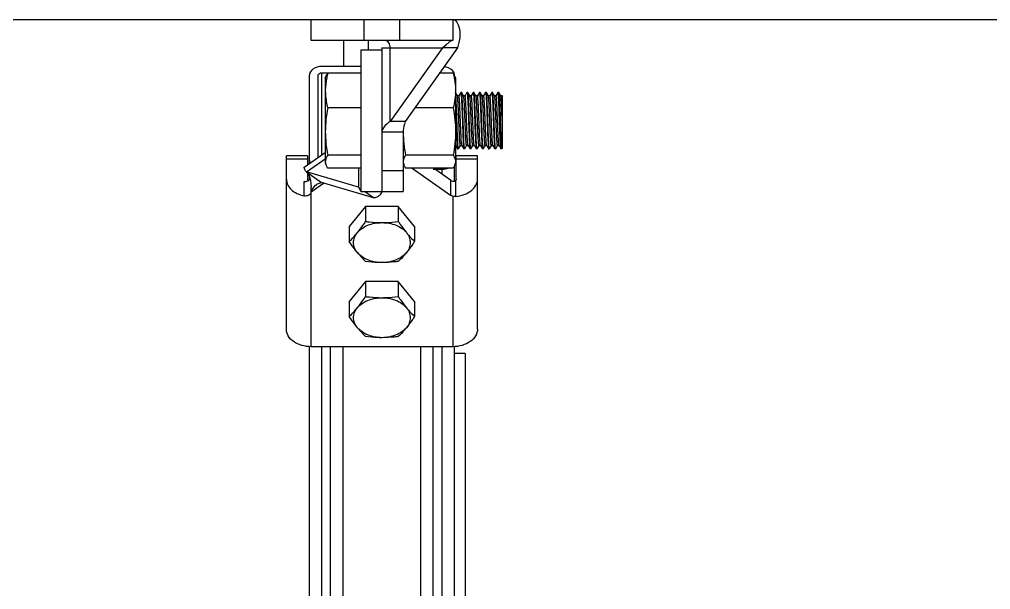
# Model space of a CAD drawing. Extents: x -191212 to 1245715665, y -234495 to 250873.
# Drawn here: x 180144 to 181072, y 131460 to 132005 of the extents above; entities that cross this region are included whole.
import ezdxf

# ---------------------------------------------------------------- set-up
doc = ezdxf.new("R2010")
doc.units = 0
doc.header["$LTSCALE"] = 500
doc.layers.get('0').update_dxf_attribs({"linetype": 'CONTINUOUS'})
doc.layers.add('BZ', color=141, linetype='CONTINUOUS')
doc.layers.add('PUB_TEXT', color=7, linetype='CONTINUOUS')

# ---------------------------------------------------------------- blocks, each defined once
blk = doc.blocks.new('deeeeee')
at = {"linetype": 'Continuous'}
for p, q in [((-471873.5, -351801), (-471873.5, -351770.5)), ((-471873.5, -351770.5), (-471670.3, -351770.5)), ((-471797.3, -351801), (-471797.3, -351770.5)), ((-471746.5, -351770.5), (-471746.5, -351801)), ((-471670.3, -351770.5), (-471670.3, -351801)), ((-471670.3, -351801), (-471873.5, -351801)), ((-471827.1, -351801), (-471827.1, -351838.2)), ((-471791.9, -351801), (-471791.9, -351814.3)), ((-471802.4, -351814.3), (-471802.4, -352017.6)), ((-471802.4, -351814.3), (-471771.9, -351814.3)), ((-471771.9, -351811.2), (-471771.9, -352017.6)), ((-471771.9, -351811.2), (-471685.1, -351811.2)), ((-471685.1, -351811.2), (-471760, -351917)), ((-471760, -351917), (-471760, -351811.2)), ((-471663.6, -351811.2), (-471738.4, -351917)), ((-471663.6, -351811.2), (-471685.1, -351811.2)), ((-471802.4, -351838.2), (-471858.3, -351838.2)), ((-471876.1, -351977.6), (-471876.1, -351850.8)), ((-471863.4, -351968.7), (-471863.4, -351850.8)), ((-471858.3, -351965.1), (-471858.3, -351847.2)), ((-471858.3, -351847.2), (-471802.4, -351847.2)), ((-471853.2, -351855), (-471852.4, -351852.7)), ((-471853.2, -351855), (-471853.2, -351976.9)), ((-471802.4, -351847.9), (-471849.8, -351847.9)), ((-471669.6, -351847.9), (-471689.6, -351847.9)), ((-471689.1, -351847.2), (-471685.5, -351847.2)), ((-471685.5, -351847.9), (-471685.5, -351847.2)), ((-471667, -351852.7), (-471666.2, -351855)), ((-471666.2, -351855), (-471666.2, -351976.9)), ((-471663.6, -351880.1), (-471666.2, -351875.6)), ((-471663.5, -351880.2), (-471663.6, -351880.1)), ((-471661.4, -351880.1), (-471663.6, -351880.1)), ((-471663.5, -351880.3), (-471663.5, -351880.2)), ((-471658.7, -351875.4), (-471661.5, -351880.1)), ((-471658.7, -351875.4), (-471658.6, -351875.3)), ((-471657.5, -351875.3), (-471658.6, -351875.3)), ((-471657.4, -351875.4), (-471657.5, -351875.3)), ((-471654.7, -351880.1), (-471657.4, -351875.4)), ((-471654.7, -351880.2), (-471654.7, -351880.1)), ((-471652.5, -351880.1), (-471654.7, -351880.1)), ((-471649.8, -351875.4), (-471652.6, -351880.1)), ((-471649.8, -351875.4), (-471649.7, -351875.3)), ((-471648.6, -351875.3), (-471649.7, -351875.3)), ((-471648.5, -351875.4), (-471648.6, -351875.3)), ((-471645.8, -351880.1), (-471648.5, -351875.4)), ((-471645.8, -351880.2), (-471645.8, -351880.1)), ((-471643.6, -351880.1), (-471645.8, -351880.1)), ((-471640.9, -351875.4), (-471643.7, -351880.1)), ((-471640.9, -351875.4), (-471640.8, -351875.3)), ((-471639.7, -351875.3), (-471640.8, -351875.3)), ((-471639.7, -351875.4), (-471639.7, -351875.3)), ((-471636.9, -351880.1), (-471639.7, -351875.4)), ((-471636.9, -351880.2), (-471636.9, -351880.1)), ((-471634.7, -351880.1), (-471636.9, -351880.1)), ((-471636.8, -351880.3), (-471636.9, -351880.2)), ((-471632, -351875.4), (-471634.8, -351880.1)), ((-471632, -351875.4), (-471632, -351875.3)), ((-471630.8, -351875.3), (-471632, -351875.3)), ((-471630.8, -351875.4), (-471630.8, -351875.3)), ((-471628, -351880.1), (-471630.8, -351875.4)), ((-471628, -351880.2), (-471628, -351880.1)), ((-471625.8, -351880.1), (-471628, -351880.1)), ((-471623.1, -351875.4), (-471625.9, -351880.1)), ((-471623.1, -351875.4), (-471623.1, -351875.3)), ((-471622, -351875.3), (-471623.1, -351875.3)), ((-471621.9, -351875.4), (-471622, -351875.3)), ((-471619.1, -351880.1), (-471621.9, -351875.4)), ((-471619.1, -351880.2), (-471619.1, -351880.1)), ((-471617, -351880.1), (-471619.1, -351880.1)), ((-471614.3, -351875.4), (-471617, -351880.1)), ((-471614.3, -351875.4), (-471614.2, -351875.3)), ((-471613.1, -351875.3), (-471614.2, -351875.3)), ((-471613, -351875.4), (-471613.1, -351875.3)), ((-471610.2, -351880.1), (-471613, -351875.4)), ((-471610.2, -351880.2), (-471610.2, -351880.1)), ((-471608.1, -351880.1), (-471610.2, -351880.1)), ((-471605.4, -351875.4), (-471608.1, -351880.1)), ((-471605.3, -351875.3), (-471605.4, -351875.4)), ((-471604.2, -351875.3), (-471605.3, -351875.3)), ((-471604.2, -351875.3), (-471604.1, -351875.4)), ((-471601.3, -351880.1), (-471604.1, -351875.4)), ((-471604.1, -351875.4), (-471604, -351875.4)), ((-471601.3, -351880.2), (-471601.3, -351880.1)), ((-471599.2, -351880.1), (-471601.3, -351880.1)), ((-471599.1, -351880), (-471599.2, -351880.1)), ((-471599.1, -351880.1), (-471599.2, -351880.1)), ((-471599.1, -351880), (-471599.1, -351955.6)), ((-471802.4, -351897.7), (-471849.8, -351897.7)), ((-471669.6, -351897.7), (-471724.8, -351897.7)), ((-471738.4, -351917), (-471760, -351917)), ((-471741.4, -351932.6), (-471771.9, -351932.6)), ((-471741.4, -351932.6), (-471741.4, -352017.6)), ((-471666.2, -351951.8), (-471665.9, -351951.8)), ((-471666, -351951.7), (-471665.9, -351951.8)), ((-471665.9, -351951.8), (-471663.2, -351956.5)), ((-471663.2, -351956.5), (-471663.1, -351956.6)), ((-471662, -351956.6), (-471663.1, -351956.6)), ((-471661.9, -351956.5), (-471662, -351956.6)), ((-471661.9, -351956.5), (-471659.2, -351951.8)), ((-471659.2, -351951.8), (-471657, -351951.8)), ((-471657.1, -351951.7), (-471657.1, -351951.6)), ((-471657.1, -351951.7), (-471657, -351951.8)), ((-471657, -351951.8), (-471654.3, -351956.5)), ((-471654.3, -351956.5), (-471654.2, -351956.6)), ((-471653.1, -351956.6), (-471654.2, -351956.6)), ((-471653, -351956.5), (-471653.1, -351956.6)), ((-471653, -351956.5), (-471650.3, -351951.8)), ((-471650.3, -351951.8), (-471648.1, -351951.8)), ((-471648.2, -351951.7), (-471648.1, -351951.8)), ((-471648.1, -351951.8), (-471645.4, -351956.5)), ((-471645.4, -351956.5), (-471645.3, -351956.6)), ((-471644.2, -351956.6), (-471645.3, -351956.6)), ((-471644.1, -351956.5), (-471644.2, -351956.6)), ((-471644.1, -351956.5), (-471641.4, -351951.8)), ((-471641.4, -351951.8), (-471639.2, -351951.8)), ((-471639.3, -351951.7), (-471639.2, -351951.8)), ((-471639.2, -351951.8), (-471636.5, -351956.5)), ((-471636.5, -351956.5), (-471636.4, -351956.6)), ((-471635.3, -351956.6), (-471636.4, -351956.6)), ((-471635.2, -351956.5), (-471635.3, -351956.6)), ((-471635.2, -351956.5), (-471632.5, -351951.8)), ((-471632.5, -351951.8), (-471630.3, -351951.8)), ((-471630.4, -351951.7), (-471630.3, -351951.8)), ((-471630.3, -351951.8), (-471627.6, -351956.5)), ((-471627.6, -351956.5), (-471627.5, -351956.6)), ((-471626.4, -351956.6), (-471627.5, -351956.6)), ((-471626.3, -351956.5), (-471626.4, -351956.6)), ((-471626.3, -351956.5), (-471623.6, -351951.8)), ((-471623.6, -351951.8), (-471621.4, -351951.8)), ((-471621.5, -351951.7), (-471621.4, -351951.8)), ((-471621.4, -351951.8), (-471618.7, -351956.5)), ((-471618.7, -351956.5), (-471618.6, -351956.6)), ((-471617.5, -351956.6), (-471618.6, -351956.6)), ((-471617.4, -351956.5), (-471617.5, -351956.6)), ((-471617.4, -351956.5), (-471614.7, -351951.8)), ((-471614.7, -351951.8), (-471612.6, -351951.8)), ((-471612.6, -351951.7), (-471612.9, -351950.6)), ((-471612.6, -351951.7), (-471612.6, -351951.8)), ((-471612.6, -351951.8), (-471609.8, -351956.5)), ((-471609.8, -351956.5), (-471609.7, -351956.6)), ((-471608.6, -351956.6), (-471609.7, -351956.6)), ((-471608.5, -351956.5), (-471608.6, -351956.6)), ((-471608.5, -351956.5), (-471605.8, -351951.8)), ((-471605.8, -351951.8), (-471603.7, -351951.8)), ((-471603.7, -351951.7), (-471603.7, -351951.8)), ((-471603.7, -351951.8), (-471600.9, -351956.5)), ((-471599.7, -351956.6), (-471600.8, -351956.6)), ((-471599.7, -351956.6), (-471599.6, -351956.5)), ((-471599.6, -351956.5), (-471599.1, -351955.6)), ((-471909.1, -352215.6), (-471909.1, -351966.7)), ((-471878.6, -351966.7), (-471909.1, -351966.7)), ((-471878.6, -351971.2), (-471909.1, -351971.2)), ((-471883.6, -351982.9), (-471853.2, -351961.5)), ((-471880.2, -351989.7), (-471853.2, -351970.6)), ((-471878.6, -351966.7), (-471878.6, -351979.4)), ((-471802.4, -351965.7), (-471849.8, -351965.7)), ((-471669.6, -351965.7), (-471738, -351965.7)), ((-471665.2, -352000), (-471665.2, -351966.7)), ((-471634.7, -351966.7), (-471665.2, -351966.7)), ((-471634.7, -351971.2), (-471665.2, -351971.2)), ((-471634.7, -352215.6), (-471634.7, -351966.7)), ((-471853.2, -351976.9), (-471852.4, -351979.2)), ((-471802.4, -351984), (-471849.8, -351984)), ((-471805.4, -351984), (-471805.4, -352011.6)), ((-471741.4, -351976.9), (-471740.6, -351979.2)), ((-471669.6, -351984), (-471738, -351984)), ((-471728.5, -351984), (-471673.3, -352023)), ((-471673.3, -352001.4), (-471698, -351984)), ((-471667.7, -352002.9), (-471667.7, -351980.8)), ((-471667, -351979.2), (-471666.2, -351976.9)), ((-471880.2, -351989.7), (-471858.7, -352004.9)), ((-471805.4, -352011.6), (-471880.2, -351989.7)), ((-471878.6, -351990.8), (-471878.6, -352000)), ((-471876.1, -352001.1), (-471876.1, -351996.6)), ((-471876.1, -351996.7), (-471874.7, -352001.7)), ((-471771.9, -351987.8), (-471741.4, -351987.8)), ((-471698.2, -351985.6), (-471685.5, -351985.6)), ((-471685.5, -351992.8), (-471685.5, -351985.6)), ((-471883.7, -352024.1), (-471883.7, -352003.5)), ((-471873.6, -352018.4), (-471855.7, -352005.8)), ((-471873.6, -352240.7), (-471873.6, -352011.6)), ((-471783.8, -352026.9), (-471858.7, -352004.9)), ((-471673.3, -352001.4), (-471673.3, -352023)), ((-471666.1, -352002), (-471666.1, -352024.9)), ((-471802.4, -352017.6), (-471741.4, -352017.6)), ((-471783.8, -352026.9), (-471797, -352017.6)), ((-471670.3, -352024.5), (-471670.3, -352240.7)), ((-471795.4, -352039.5), (-471818.9, -352068.2)), ((-471795.4, -352039.5), (-471795.4, -352060.9)), ((-471748.4, -352039.5), (-471795.4, -352039.5)), ((-471748.4, -352039.5), (-471748.4, -352060.9)), ((-471725, -352068.2), (-471748.4, -352039.5)), ((-471818.9, -352068.2), (-471818.9, -352089.6)), ((-471725, -352068.2), (-471725, -352089.6)), ((-471795.4, -352147.3), (-471818.9, -352176)), ((-471795.4, -352147.3), (-471795.4, -352168.7)), ((-471748.4, -352147.3), (-471795.4, -352147.3)), ((-471748.4, -352147.3), (-471748.4, -352168.7)), ((-471725, -352176), (-471748.4, -352147.3)), ((-471818.9, -352176), (-471818.9, -352197.4)), ((-471725, -352176), (-471725, -352197.4)), ((-471876.1, -353400.2), (-471876.1, -352240.7)), ((-471670.3, -352240.7), (-471873.6, -352240.7)), ((-471858.3, -353400.7), (-471858.3, -352240.7)), ((-471845.6, -353400.7), (-471845.6, -352240.7)), ((-471827.8, -353400.7), (-471827.8, -352240.7)), ((-471716, -353400.7), (-471716, -352240.7)), ((-471698.2, -353400.7), (-471698.2, -352240.7)), ((-471685.5, -353400.7), (-471685.5, -352240.7)), ((-471667.7, -353400.2), (-471667.7, -352240.7)), ((-471652.5, -352250.6), (-471667.7, -352250.6)), ((-471652.5, -352250.6), (-471652.5, -353363.9))]:
    blk.add_line(p, q, dxfattribs=at)
for points in [[(-471878.4, -351991), (-471877.6, -351992.6), (-471876.1, -351996.7)], [(-471874.7, -352001.7), (-471873.8, -352007.4), (-471873.6, -352011.6)]]:
    blk.add_lwpolyline(points, dxfattribs=at)
for centre, radius, start, end in [((-471677.4, -351851), 9.71, 17.8947, 22.1691), ((-471842.3, -351961.3), 47.4, 215.5714, 216.7651), ((-471882.8, -351992.2), 11.2, 292.244, 297.8329), ((-471882.5, -351992.8), 10.5, 297.8753, 299.7704), ((-471920.6, -351984.2), 146.5, 313.9914, 320.7735), ((-471693.6, -352012.9), 146.5, 219.2265, 226.0086), ((-471920.6, -352092), 146.5, 313.9914, 320.7735), ((-471693.6, -352120.8), 146.5, 219.2265, 226.0086)]:
    blk.add_arc(centre, radius, start, end, dxfattribs=at)
for points, knots in [([(-471670.3, -351770.5), (-471665.2, -351770.5), (-471661, -351779.8), (-471660, -351788.8), (-471660.1, -351798.6), (-471661.9, -351806.1), (-471663.6, -351811.2)], [0, 0, 0, 0, 0.34128, 0.481725, 0.640517, 1, 1, 1, 1]), ([(-471760, -351811.2), (-471760, -351808.7), (-471761, -351804), (-471765.2, -351801), (-471767.2, -351801)], [0, 0, 0, 0, 0.55976, 1, 1, 1, 1]), ([(-471670.3, -351801), (-471671.6, -351801), (-471674.7, -351802.5), (-471677.1, -351804.7), (-471678.6, -351806)], [0, 0, 0, 0, 0.400704, 1, 1, 1, 1]), ([(-471678.6, -351806), (-471679.1, -351806.4), (-471681.2, -351808.2), (-471683.4, -351809.9), (-471685.1, -351811.2)], [0, 0, 0, 0, 0.226541, 1, 1, 1, 1]), ([(-471858.3, -351838.2), (-471862.7, -351838.2), (-471870.8, -351839.9), (-471876.1, -351847.4), (-471876.1, -351850.8)], [0, 0, 0, 0, 0.559767, 1, 1, 1, 1]), ([(-471668.4, -351847.3), (-471668.9, -351846.2), (-471672.2, -351841.2), (-471678.4, -351838.9), (-471682.9, -351838.4)], [0, 0, 0, 0, 0.221061, 1, 1, 1, 1]), ([(-471849.8, -351847.9), (-471850.3, -351850), (-471852.2, -351858.1), (-471853.2, -351866.5), (-471853.2, -351872.8)], [0, 0, 0, 0, 0.252048, 1, 1, 1, 1]), ([(-471852.4, -351852.8), (-471852.3, -351852.4), (-471851.6, -351850.7), (-471850.6, -351849.1), (-471849.8, -351847.9)], [0, 0, 0, 0, 0.238306, 1, 1, 1, 1]), ([(-471667, -351852.8), (-471667.1, -351852.4), (-471667.9, -351850.7), (-471668.8, -351849.1), (-471669.6, -351847.9)], [0, 0, 0, 0, 0.238306, 1, 1, 1, 1]), ([(-471669.6, -351847.9), (-471668.6, -351852), (-471666.9, -351860.2), (-471666.2, -351868.6), (-471666.2, -351872.8)], [0, 0, 0, 0, 0.502209, 1, 1, 1, 1]), ([(-471667.7, -351850.8), (-471667.7, -351850.4), (-471667.8, -351849.4), (-471668, -351848.5), (-471668.2, -351848)], [0, 0, 0, 0, 0.496614, 1, 1, 1, 1]), ([(-471853.2, -351872.8), (-471853.2, -351874.9), (-471852.9, -351883.3), (-471851.4, -351891.6), (-471849.8, -351897.7)], [0, 0, 0, 0, 0.248826, 1, 1, 1, 1]), ([(-471666.2, -351872.8), (-471666.2, -351877), (-471666.9, -351885.4), (-471668.6, -351893.6), (-471669.6, -351897.7)], [0, 0, 0, 0, 0.497791, 1, 1, 1, 1]), ([(-471663.1, -351944.7), (-471663.4, -351938.2), (-471663.8, -351928.1), (-471664.3, -351914.3), (-471664.6, -351903.5), (-471665, -351893.8), (-471665.4, -351885.6), (-471665.7, -351880.2), (-471666, -351877.2), (-471666.1, -351876.1), (-471666.2, -351875.7)], [0, 0, 0, 0, 0.280313, 0.441626, 0.601058, 0.746568, 0.867171, 0.953784, 0.982215, 1, 1, 1, 1]), ([(-471659.2, -351951.8), (-471659.3, -351951.8), (-471659.4, -351951.5), (-471659.5, -351951), (-471659.6, -351950.2), (-471659.7, -351949.1), (-471659.9, -351947.7), (-471660.1, -351945.3), (-471660.3, -351941.7), (-471660.6, -351936.7), (-471660.8, -351930.9), (-471661.1, -351924.6), (-471661.3, -351918), (-471661.6, -351911.3), (-471661.9, -351904.8), (-471662.1, -351898.7), (-471662.4, -351893.2), (-471662.7, -351888.5), (-471662.9, -351884.8), (-471663.2, -351882.2), (-471663.3, -351880.8), (-471663.5, -351880.3)], [0, 0, 0, 0, 0.002911, 0.009851, 0.021077, 0.036552, 0.056152, 0.079719, 0.137881, 0.208992, 0.29053, 0.379595, 0.473019, 0.567477, 0.659607, 0.74613, 0.82397, 0.89036, 0.94295, 0.979899, 1, 1, 1, 1]), ([(-471657.1, -351951.6), (-471657.3, -351951.2), (-471657.4, -351949.8), (-471657.7, -351947.3), (-471658, -351943.7), (-471658.2, -351939), (-471658.5, -351933.5), (-471658.7, -351927.4), (-471659, -351920.9), (-471659.3, -351914.2), (-471659.5, -351907.5), (-471659.8, -351901.2), (-471660.1, -351895.4), (-471660.3, -351890.3), (-471660.5, -351886.6), (-471660.7, -351884.2), (-471660.9, -351882.8), (-471661, -351881.7), (-471661.1, -351880.8), (-471661.2, -351880.4), (-471661.4, -351880.1), (-471661.4, -351880.1)], [0, 0, 0, 0, 0.018814, 0.054691, 0.106467, 0.172314, 0.249877, 0.336373, 0.428694, 0.52352, 0.617441, 0.707082, 0.789219, 0.860904, 0.919566, 0.943342, 0.96312, 0.978736, 0.990065, 0.997067, 1, 1, 1, 1]), ([(-471658.6, -351875.3), (-471658.6, -351875.3), (-471658.5, -351875.5), (-471658.4, -351875.8), (-471658.3, -351876.3), (-471658.2, -351877.5), (-471658, -351879.4), (-471657.8, -351882.4), (-471657.6, -351886), (-471657.4, -351890.3), (-471657.2, -351895.2), (-471656.9, -351902.5), (-471656.5, -351912.1), (-471656.1, -351923.6), (-471655.7, -351934.6), (-471655.5, -351941.5), (-471655.3, -351944.7)], [0, 0, 0, 0, 0.00218, 0.007156, 0.015174, 0.026244, 0.057342, 0.099842, 0.152844, 0.215209, 0.285592, 0.362474, 0.528996, 0.700446, 0.862075, 1, 1, 1, 1]), ([(-471654.2, -351944.7), (-471654.3, -351941.6), (-471654.6, -351934.8), (-471655, -351924.2), (-471655.4, -351913), (-471655.8, -351901.9), (-471656.1, -351893.3), (-471656.4, -351887.2), (-471656.6, -351883.4), (-471656.8, -351880.3), (-471657, -351878), (-471657.2, -351876.4), (-471657.3, -351875.6), (-471657.4, -351875.4)], [0, 0, 0, 0, 0.134252, 0.291372, 0.458537, 0.622096, 0.768683, 0.831794, 0.886343, 0.931217, 0.965509, 0.98855, 1, 1, 1, 1]), ([(-471650.3, -351951.8), (-471650.4, -351951.8), (-471650.5, -351951.5), (-471650.6, -351951), (-471650.7, -351950.2), (-471650.9, -351949.1), (-471651, -351947.6), (-471651.2, -351945.1), (-471651.4, -351941.4), (-471651.7, -351936.2), (-471651.9, -351930.3), (-471652.2, -351923.9), (-471652.5, -351917.2), (-471652.7, -351910.4), (-471653, -351903.8), (-471653.3, -351897.7), (-471653.5, -351892.2), (-471653.8, -351887.6), (-471654.1, -351884.1), (-471654.3, -351881.9), (-471654.5, -351880.7), (-471654.6, -351880.3), (-471654.7, -351880.2)], [0, 0, 0, 0, 0.002979, 0.01011, 0.021658, 0.037569, 0.057721, 0.081935, 0.141647, 0.214533, 0.297928, 0.388772, 0.483731, 0.57932, 0.672029, 0.758454, 0.835426, 0.900125, 0.95019, 0.983823, 0.99411, 1, 1, 1, 1]), ([(-471648.2, -351951.7), (-471648.2, -351951.6), (-471648.3, -351951.2), (-471648.6, -351950), (-471648.8, -351947.8), (-471649, -351944.2), (-471649.3, -351939.6), (-471649.6, -351934.2), (-471649.8, -351928.1), (-471650.1, -351921.5), (-471650.4, -351914.7), (-471650.6, -351908), (-471650.9, -351901.6), (-471651.2, -351895.7), (-471651.4, -351890.5), (-471651.6, -351886.7), (-471651.8, -351884.3), (-471652, -351882.8), (-471652.1, -351881.7), (-471652.2, -351880.8), (-471652.3, -351880.4), (-471652.5, -351880.1), (-471652.5, -351880.1)], [0, 0, 0, 0, 0.005873, 0.016149, 0.049758, 0.099805, 0.164491, 0.241456, 0.327881, 0.420594, 0.516191, 0.611162, 0.702019, 0.785427, 0.858327, 0.918049, 0.942268, 0.962424, 0.978339, 0.989888, 0.997021, 1, 1, 1, 1]), ([(-471649.7, -351875.3), (-471649.7, -351875.3), (-471649.6, -351875.5), (-471649.5, -351875.8), (-471649.4, -351876.3), (-471649.3, -351877.5), (-471649.1, -351879.4), (-471648.9, -351882.4), (-471648.7, -351886), (-471648.5, -351890.3), (-471648.3, -351895.2), (-471648, -351902.5), (-471647.7, -351912.1), (-471647.3, -351923.6), (-471646.9, -351934.6), (-471646.6, -351941.5), (-471646.4, -351944.7)], [0, 0, 0, 0, 0.002174, 0.007143, 0.015154, 0.026218, 0.057307, 0.099799, 0.152794, 0.215155, 0.285537, 0.362422, 0.52895, 0.70041, 0.86206, 1, 1, 1, 1]), ([(-471645.3, -351944.7), (-471645.4, -351941.6), (-471645.7, -351934.8), (-471646.1, -351924.2), (-471646.5, -351913), (-471646.9, -351901.9), (-471647.2, -351893.3), (-471647.5, -351887.2), (-471647.7, -351883.4), (-471647.9, -351880.3), (-471648.1, -351878), (-471648.3, -351876.4), (-471648.4, -351875.6), (-471648.5, -351875.4)], [0, 0, 0, 0, 0.134248, 0.291362, 0.458527, 0.622086, 0.768676, 0.831791, 0.886342, 0.931217, 0.965509, 0.988549, 1, 1, 1, 1]), ([(-471641.4, -351951.8), (-471641.5, -351951.8), (-471641.6, -351951.5), (-471641.7, -351951), (-471641.8, -351950.2), (-471642, -351949.1), (-471642.1, -351947.6), (-471642.3, -351945.1), (-471642.5, -351941.4), (-471642.8, -351936.2), (-471643.1, -351930.3), (-471643.3, -351923.9), (-471643.6, -351917.2), (-471643.9, -351910.4), (-471644.1, -351903.8), (-471644.4, -351897.7), (-471644.7, -351892.2), (-471644.9, -351887.6), (-471645.2, -351884.1), (-471645.4, -351881.9), (-471645.6, -351880.7), (-471645.7, -351880.3), (-471645.8, -351880.2)], [0, 0, 0, 0, 0.002978, 0.01011, 0.021657, 0.037569, 0.057721, 0.081935, 0.141646, 0.214533, 0.297927, 0.388772, 0.483732, 0.579321, 0.67203, 0.758455, 0.835427, 0.900125, 0.95019, 0.983823, 0.994113, 1, 1, 1, 1]), ([(-471639.3, -351951.7), (-471639.4, -351951.6), (-471639.4, -351951.2), (-471639.7, -351950), (-471639.9, -351947.8), (-471640.1, -351944.2), (-471640.4, -351939.6), (-471640.7, -351934.2), (-471640.9, -351928.1), (-471641.2, -351921.5), (-471641.5, -351914.7), (-471641.7, -351908), (-471642, -351901.6), (-471642.3, -351895.7), (-471642.5, -351890.5), (-471642.8, -351886.7), (-471642.9, -351884.3), (-471643.1, -351882.8), (-471643.2, -351881.7), (-471643.3, -351880.8), (-471643.4, -351880.4), (-471643.6, -351880.1), (-471643.6, -351880.1)], [0, 0, 0, 0, 0.005876, 0.016149, 0.049759, 0.099805, 0.164492, 0.241457, 0.327882, 0.420595, 0.516191, 0.611162, 0.702019, 0.785427, 0.858326, 0.918049, 0.942268, 0.962424, 0.978338, 0.989888, 0.99702, 1, 1, 1, 1]), ([(-471640.8, -351875.3), (-471640.8, -351875.3), (-471640.7, -351875.5), (-471640.6, -351875.8), (-471640.5, -351876.3), (-471640.4, -351877.5), (-471640.2, -351879.4), (-471640, -351882.4), (-471639.8, -351886), (-471639.6, -351890.3), (-471639.4, -351895.2), (-471639.1, -351902.5), (-471638.8, -351912.1), (-471638.4, -351923.6), (-471638, -351934.6), (-471637.7, -351941.5), (-471637.5, -351944.7)], [0, 0, 0, 0, 0.002175, 0.007145, 0.015158, 0.026223, 0.057313, 0.099807, 0.152805, 0.215171, 0.285555, 0.36244, 0.528965, 0.700426, 0.862068, 1, 1, 1, 1]), ([(-471636.4, -351944.7), (-471636.6, -351941.6), (-471636.8, -351934.8), (-471637.2, -351924.2), (-471637.6, -351913), (-471638, -351901.9), (-471638.3, -351893.3), (-471638.6, -351887.2), (-471638.8, -351883.4), (-471639, -351880.3), (-471639.2, -351878), (-471639.4, -351876.4), (-471639.5, -351875.6), (-471639.7, -351875.4)], [0, 0, 0, 0, 0.134249, 0.291369, 0.458531, 0.622086, 0.768675, 0.831789, 0.886339, 0.931214, 0.965507, 0.988549, 1, 1, 1, 1]), ([(-471632.5, -351951.8), (-471632.6, -351951.8), (-471632.7, -351951.5), (-471632.8, -351951), (-471632.9, -351950.2), (-471633.1, -351949.1), (-471633.2, -351947.7), (-471633.4, -351945.2), (-471633.6, -351941.6), (-471633.9, -351936.5), (-471634.1, -351930.6), (-471634.4, -351924.3), (-471634.7, -351917.6), (-471634.9, -351910.9), (-471635.2, -351904.4), (-471635.5, -351898.2), (-471635.7, -351892.8), (-471636, -351888.1), (-471636.2, -351884.5), (-471636.5, -351882), (-471636.7, -351880.7), (-471636.8, -351880.3)], [0, 0, 0, 0, 0.00294, 0.009963, 0.021326, 0.036989, 0.056826, 0.080671, 0.139499, 0.211374, 0.29371, 0.383542, 0.477628, 0.572576, 0.664959, 0.751445, 0.828916, 0.894583, 0.946089, 0.981611, 1, 1, 1, 1]), ([(-471630.5, -351951.5), (-471630.6, -351951), (-471630.8, -351949.7), (-471631.1, -351947), (-471631.3, -351943.3), (-471631.6, -351938.6), (-471631.8, -351933.1), (-471632.1, -351927), (-471632.3, -351920.5), (-471632.6, -351913.8), (-471632.9, -351907.2), (-471633.1, -351900.9), (-471633.4, -351895.2), (-471633.6, -351890.2), (-471633.9, -351886.5), (-471634.1, -351884.1), (-471634.2, -351882.7), (-471634.3, -351881.6), (-471634.5, -351880.8), (-471634.6, -351880.4), (-471634.7, -351880.1), (-471634.7, -351880.1)], [0, 0, 0, 0, 0.020522, 0.05782, 0.110674, 0.177241, 0.25517, 0.341702, 0.433769, 0.528107, 0.621369, 0.710247, 0.791589, 0.862513, 0.920514, 0.944012, 0.963555, 0.978984, 0.990176, 0.997096, 1, 1, 1, 1]), ([(-471632, -351875.3), (-471631.9, -351875.3), (-471631.8, -351875.5), (-471631.7, -351875.8), (-471631.6, -351876.3), (-471631.5, -351877.5), (-471631.3, -351879.4), (-471631.1, -351882.4), (-471630.9, -351886), (-471630.7, -351890.3), (-471630.5, -351895.2), (-471630.2, -351902.5), (-471629.9, -351912.1), (-471629.5, -351923.6), (-471629.1, -351934.6), (-471628.8, -351941.5), (-471628.6, -351944.7)], [0, 0, 0, 0, 0.002179, 0.007154, 0.015171, 0.02624, 0.057337, 0.099835, 0.152836, 0.215199, 0.285581, 0.362463, 0.528986, 0.700438, 0.862072, 1, 1, 1, 1]), ([(-471627.5, -351944.7), (-471627.7, -351941.6), (-471627.9, -351934.8), (-471628.3, -351924.2), (-471628.7, -351913), (-471629.1, -351901.9), (-471629.4, -351893.3), (-471629.7, -351887.2), (-471629.9, -351883.4), (-471630.1, -351880.3), (-471630.3, -351878), (-471630.5, -351876.4), (-471630.6, -351875.6), (-471630.8, -351875.4)], [0, 0, 0, 0, 0.134251, 0.29137, 0.458536, 0.622096, 0.768683, 0.831794, 0.886344, 0.931218, 0.96551, 0.98855, 1, 1, 1, 1]), ([(-471623.6, -351951.8), (-471623.7, -351951.8), (-471623.8, -351951.5), (-471623.9, -351951), (-471624.1, -351950.2), (-471624.2, -351949.1), (-471624.3, -351947.6), (-471624.5, -351945.1), (-471624.7, -351941.4), (-471625, -351936.2), (-471625.3, -351930.3), (-471625.5, -351923.9), (-471625.8, -351917.2), (-471626.1, -351910.4), (-471626.3, -351903.8), (-471626.6, -351897.7), (-471626.9, -351892.2), (-471627.1, -351887.6), (-471627.4, -351884.1), (-471627.6, -351881.9), (-471627.8, -351880.7), (-471627.9, -351880.3), (-471628, -351880.2)], [0, 0, 0, 0, 0.002979, 0.01011, 0.021658, 0.037569, 0.057721, 0.081935, 0.141647, 0.214533, 0.297928, 0.388772, 0.483732, 0.57932, 0.672029, 0.758455, 0.835426, 0.900125, 0.95019, 0.983823, 0.994111, 1, 1, 1, 1]), ([(-471621.5, -351951.7), (-471621.6, -351951.6), (-471621.7, -351951.2), (-471621.9, -351950), (-471622.1, -351947.8), (-471622.3, -351944.2), (-471622.6, -351939.6), (-471622.9, -351934.2), (-471623.1, -351928.1), (-471623.4, -351921.5), (-471623.7, -351914.7), (-471623.9, -351908), (-471624.2, -351901.6), (-471624.5, -351895.7), (-471624.7, -351890.5), (-471625, -351886.7), (-471625.2, -351884.3), (-471625.3, -351882.8), (-471625.4, -351881.7), (-471625.6, -351880.8), (-471625.7, -351880.4), (-471625.8, -351880.1), (-471625.8, -351880.1)], [0, 0, 0, 0, 0.005874, 0.016149, 0.049759, 0.099805, 0.164491, 0.241457, 0.327881, 0.420594, 0.516191, 0.611162, 0.702019, 0.785427, 0.858327, 0.918049, 0.942268, 0.962424, 0.978338, 0.989888, 0.997021, 1, 1, 1, 1]), ([(-471623.1, -351875.3), (-471623, -351875.3), (-471622.9, -351875.5), (-471622.8, -351875.8), (-471622.7, -351876.3), (-471622.6, -351877.5), (-471622.4, -351879.4), (-471622.2, -351882.4), (-471622, -351886), (-471621.8, -351890.3), (-471621.6, -351895.2), (-471621.3, -351902.5), (-471621, -351912.1), (-471620.6, -351923.6), (-471620.2, -351934.6), (-471619.9, -351941.5), (-471619.7, -351944.7)], [0, 0, 0, 0, 0.002173, 0.00714, 0.01515, 0.026213, 0.0573, 0.09979, 0.152784, 0.215145, 0.285528, 0.362414, 0.528942, 0.700406, 0.862059, 1, 1, 1, 1]), ([(-471618.6, -351944.7), (-471618.8, -351941.6), (-471619.1, -351934.8), (-471619.4, -351924.2), (-471619.8, -351913), (-471620.2, -351901.9), (-471620.6, -351893.3), (-471620.8, -351887.2), (-471621, -351883.4), (-471621.2, -351880.3), (-471621.4, -351878), (-471621.6, -351876.4), (-471621.7, -351875.6), (-471621.9, -351875.4)], [0, 0, 0, 0, 0.134247, 0.291362, 0.458526, 0.622082, 0.768672, 0.831787, 0.88634, 0.931215, 0.965508, 0.988549, 1, 1, 1, 1]), ([(-471615.1, -351950.6), (-471615.4, -351948.8), (-471615.7, -351944.1), (-471616.2, -351935.6), (-471616.6, -351924.7), (-471617.1, -351912.7), (-471617.5, -351902.7), (-471617.8, -351895.3), (-471618.1, -351890.5), (-471618.3, -351886.6), (-471618.5, -351883.6), (-471618.7, -351881.6), (-471618.9, -351880.6), (-471619, -351880.3), (-471619.1, -351880.2)], [0, 0, 0, 0, 0.074943, 0.200842, 0.362373, 0.539776, 0.711331, 0.788253, 0.85604, 0.912609, 0.95623, 0.985597, 0.994677, 1, 1, 1, 1]), ([(-471612.9, -351950.6), (-471613.2, -351948.8), (-471613.5, -351943.9), (-471614, -351935.1), (-471614.4, -351923.8), (-471614.8, -351913.5), (-471615.2, -351905.2), (-471615.4, -351899.3), (-471615.7, -351893.9), (-471615.9, -351889.3), (-471616.2, -351885.6), (-471616.4, -351883), (-471616.5, -351881.5), (-471616.7, -351880.8), (-471616.8, -351880.4), (-471616.9, -351880.1), (-471617, -351880.1)], [0, 0, 0, 0, 0.077318, 0.207666, 0.3744, 0.556123, 0.645307, 0.729501, 0.805982, 0.872279, 0.926255, 0.966184, 0.980475, 0.990844, 0.997262, 1, 1, 1, 1]), ([(-471614.2, -351875.3), (-471614.1, -351875.3), (-471614, -351875.5), (-471613.9, -351875.8), (-471613.8, -351876.3), (-471613.7, -351877.5), (-471613.5, -351879.4), (-471613.3, -351882.4), (-471613.1, -351886), (-471612.9, -351890.3), (-471612.7, -351895.2), (-471612.4, -351902.5), (-471612.1, -351912.1), (-471611.7, -351923.6), (-471611.3, -351934.6), (-471611, -351941.5), (-471610.8, -351944.7)], [0, 0, 0, 0, 0.002177, 0.007149, 0.015163, 0.02623, 0.057323, 0.099818, 0.152818, 0.215183, 0.285568, 0.362452, 0.528976, 0.700434, 0.862071, 1, 1, 1, 1]), ([(-471609.7, -351944.7), (-471609.9, -351941.6), (-471610.2, -351934.8), (-471610.5, -351924.2), (-471610.9, -351913), (-471611.3, -351901.9), (-471611.7, -351893.3), (-471611.9, -351887.2), (-471612.1, -351883.4), (-471612.3, -351880.3), (-471612.5, -351878), (-471612.7, -351876.4), (-471612.8, -351875.6), (-471613, -351875.4)], [0, 0, 0, 0, 0.134252, 0.291372, 0.458534, 0.62209, 0.768678, 0.831791, 0.88634, 0.931215, 0.965508, 0.988549, 1, 1, 1, 1]), ([(-471605.8, -351951.8), (-471605.9, -351951.8), (-471606, -351951.5), (-471606.1, -351951), (-471606.3, -351950.2), (-471606.4, -351949.1), (-471606.5, -351947.6), (-471606.7, -351945.1), (-471606.9, -351941.4), (-471607.2, -351936.2), (-471607.5, -351930.3), (-471607.7, -351923.9), (-471608, -351917.2), (-471608.3, -351910.4), (-471608.5, -351903.8), (-471608.8, -351897.7), (-471609.1, -351892.2), (-471609.3, -351887.6), (-471609.6, -351884.1), (-471609.8, -351881.9), (-471610, -351880.7), (-471610.1, -351880.3), (-471610.2, -351880.2)], [0, 0, 0, 0, 0.002979, 0.01011, 0.021658, 0.037569, 0.057721, 0.081935, 0.141647, 0.214533, 0.297928, 0.388772, 0.483731, 0.57932, 0.672029, 0.758454, 0.835426, 0.900125, 0.95019, 0.983823, 0.99411, 1, 1, 1, 1]), ([(-471603.7, -351951.7), (-471603.8, -351951.6), (-471603.9, -351951.2), (-471604.1, -351950), (-471604.3, -351947.8), (-471604.6, -351944.2), (-471604.8, -351939.6), (-471605.1, -351934.2), (-471605.4, -351928.1), (-471605.6, -351921.5), (-471605.9, -351914.7), (-471606.2, -351908), (-471606.4, -351901.6), (-471606.7, -351895.7), (-471606.9, -351890.5), (-471607.2, -351886.7), (-471607.4, -351884.3), (-471607.5, -351882.8), (-471607.6, -351881.7), (-471607.8, -351880.8), (-471607.9, -351880.4), (-471608, -351880.1), (-471608.1, -351880.1)], [0, 0, 0, 0, 0.005876, 0.016149, 0.049759, 0.099805, 0.164492, 0.241457, 0.327882, 0.420595, 0.516192, 0.611162, 0.702019, 0.785427, 0.858326, 0.918049, 0.942268, 0.962424, 0.978338, 0.989888, 0.99702, 1, 1, 1, 1]), ([(-471600.9, -351956.5), (-471601, -351956.4), (-471601.1, -351956), (-471601.2, -351955.2), (-471601.3, -351954), (-471601.5, -351951.8), (-471601.8, -351948.2), (-471602, -351943), (-471602.3, -351936.8), (-471602.6, -351929.9), (-471602.8, -351922.4), (-471603.1, -351914.7), (-471603.4, -351907.1), (-471603.6, -351899.7), (-471603.9, -351893), (-471604.2, -351887.1), (-471604.4, -351882.8), (-471604.6, -351880), (-471604.7, -351878.4), (-471604.8, -351877.1), (-471605, -351876.1), (-471605.1, -351875.6), (-471605.2, -351875.3), (-471605.3, -351875.3)], [0, 0, 0, 0, 0.005461, 0.015369, 0.029712, 0.048378, 0.097984, 0.162392, 0.239234, 0.32568, 0.418537, 0.514379, 0.609666, 0.700878, 0.784648, 0.857887, 0.917894, 0.942228, 0.962473, 0.978452, 0.990029, 0.997146, 1, 1, 1, 1]), ([(-471604, -351875.4), (-471604, -351875.6), (-471603.9, -351876), (-471603.7, -351877.4), (-471603.5, -351880.1), (-471603.2, -351884.1), (-471602.9, -351889.4), (-471602.7, -351895.6), (-471602.4, -351902.5), (-471602.1, -351910), (-471601.9, -351917.6), (-471601.6, -351925.2), (-471601.4, -351932.5), (-471601.1, -351939.1), (-471600.8, -351944.9), (-471600.6, -351949.1), (-471600.4, -351951.9), (-471600.3, -351953.5), (-471600.1, -351954.8), (-471600, -351955.8), (-471599.9, -351956.3), (-471599.8, -351956.6), (-471599.7, -351956.6)], [0, 0, 0, 0, 0.006475, 0.017345, 0.052019, 0.102898, 0.168161, 0.245445, 0.331943, 0.424513, 0.519786, 0.6143, 0.704615, 0.787448, 0.85979, 0.919015, 0.943021, 0.962988, 0.978745, 0.990161, 0.99718, 1, 1, 1, 1]), ([(-471599.1, -351917), (-471599.3, -351912.5), (-471599.6, -351906), (-471599.9, -351897.6), (-471600.2, -351892.2), (-471600.4, -351887.6), (-471600.7, -351884.1), (-471600.9, -351881.9), (-471601.1, -351880.7), (-471601.2, -351880.3), (-471601.3, -351880.2)], [0, 0, 0, 0, 0.365048, 0.532447, 0.681469, 0.806694, 0.90358, 0.968671, 0.988591, 1, 1, 1, 1]), ([(-471666.2, -351891.7), (-471666, -351896), (-471665.3, -351913.7), (-471664.8, -351931.3), (-471664.2, -351944.7)], [0, 0, 0, 0, 0.243471, 1, 1, 1, 1]), ([(-471760, -351917), (-471761.8, -351918.2), (-471767, -351922.1), (-471771.9, -351928.1), (-471771.9, -351932.6)], [0, 0, 0, 0, 0.32007, 1, 1, 1, 1]), ([(-471738.4, -351917), (-471738.9, -351918.3), (-471740.6, -351923.3), (-471741.4, -351928.7), (-471741.4, -351932.6)], [0, 0, 0, 0, 0.257441, 1, 1, 1, 1]), ([(-471666, -351951.7), (-471666, -351951.6), (-471666.1, -351951.3), (-471666.2, -351951), (-471666.2, -351950.7)], [0, 0, 0, 0, 0.15445, 1, 1, 1, 1]), ([(-471664.2, -351944.7), (-471664.1, -351946.3), (-471664, -351949), (-471663.8, -351952.3), (-471663.6, -351954.3), (-471663.4, -351955.3), (-471663.3, -351956), (-471663.2, -351956.4), (-471663.2, -351956.5)], [0, 0, 0, 0, 0.396699, 0.701381, 0.816026, 0.904317, 0.965635, 1, 1, 1, 1]), ([(-471662, -351956.6), (-471662.1, -351956.6), (-471662.2, -351956.2), (-471662.3, -351955.7), (-471662.4, -351954.7), (-471662.5, -351953.4), (-471662.7, -351951.7), (-471662.9, -351948.7), (-471663, -351946.4), (-471663.1, -351944.7)], [0, 0, 0, 0, 0.020032, 0.070193, 0.151802, 0.264388, 0.406949, 0.578205, 1, 1, 1, 1]), ([(-471655.3, -351944.7), (-471655.2, -351946.3), (-471655.1, -351949), (-471654.9, -351952.3), (-471654.7, -351954.3), (-471654.6, -351955.3), (-471654.4, -351956), (-471654.3, -351956.4), (-471654.3, -351956.5)], [0, 0, 0, 0, 0.396703, 0.701378, 0.816024, 0.904313, 0.965634, 1, 1, 1, 1]), ([(-471653.1, -351956.6), (-471653.2, -351956.6), (-471653.3, -351956.2), (-471653.4, -351955.7), (-471653.5, -351954.7), (-471653.6, -351953.4), (-471653.8, -351951.7), (-471654, -351948.7), (-471654.1, -351946.4), (-471654.2, -351944.7)], [0, 0, 0, 0, 0.019992, 0.070121, 0.15171, 0.264292, 0.406859, 0.578131, 1, 1, 1, 1]), ([(-471646.4, -351944.7), (-471646.3, -351946.3), (-471646.2, -351949), (-471646, -351952.3), (-471645.8, -351954.3), (-471645.7, -351955.3), (-471645.5, -351956), (-471645.4, -351956.4), (-471645.4, -351956.5)], [0, 0, 0, 0, 0.396697, 0.701376, 0.816023, 0.904315, 0.965634, 1, 1, 1, 1]), ([(-471644.2, -351956.6), (-471644.3, -351956.6), (-471644.4, -351956.2), (-471644.5, -351955.7), (-471644.6, -351954.7), (-471644.8, -351953.4), (-471644.9, -351951.7), (-471645.1, -351948.7), (-471645.2, -351946.4), (-471645.3, -351944.7)], [0, 0, 0, 0, 0.020046, 0.070224, 0.151839, 0.264427, 0.406984, 0.57823, 1, 1, 1, 1]), ([(-471637.5, -351944.7), (-471637.4, -351946.3), (-471637.3, -351949), (-471637.1, -351952.3), (-471636.9, -351954.3), (-471636.8, -351955.3), (-471636.6, -351956), (-471636.6, -351956.4), (-471636.5, -351956.5)], [0, 0, 0, 0, 0.3967, 0.70138, 0.816026, 0.904316, 0.965635, 1, 1, 1, 1]), ([(-471635.3, -351956.6), (-471635.4, -351956.6), (-471635.5, -351956.2), (-471635.6, -351955.7), (-471635.7, -351954.7), (-471635.9, -351953.4), (-471636, -351951.7), (-471636.2, -351948.7), (-471636.3, -351946.4), (-471636.4, -351944.7)], [0, 0, 0, 0, 0.020019, 0.070169, 0.151771, 0.264355, 0.406918, 0.57818, 1, 1, 1, 1]), ([(-471628.6, -351944.7), (-471628.5, -351946.3), (-471628.4, -351949), (-471628.2, -351952.3), (-471628, -351954.3), (-471627.9, -351955.3), (-471627.7, -351956), (-471627.7, -351956.4), (-471627.6, -351956.5)], [0, 0, 0, 0, 0.396702, 0.701375, 0.816022, 0.904313, 0.965635, 1, 1, 1, 1]), ([(-471626.4, -351956.6), (-471626.5, -351956.6), (-471626.6, -351956.2), (-471626.7, -351955.7), (-471626.8, -351954.7), (-471627, -351953.4), (-471627.1, -351951.7), (-471627.3, -351948.7), (-471627.4, -351946.4), (-471627.5, -351944.7)], [0, 0, 0, 0, 0.020003, 0.070142, 0.151736, 0.26432, 0.406884, 0.578149, 1, 1, 1, 1]), ([(-471619.7, -351944.7), (-471619.6, -351946.3), (-471619.5, -351949), (-471619.3, -351952.3), (-471619.1, -351954.3), (-471619, -351955.3), (-471618.9, -351956), (-471618.8, -351956.4), (-471618.7, -351956.5)], [0, 0, 0, 0, 0.396699, 0.701381, 0.816026, 0.904317, 0.965635, 1, 1, 1, 1]), ([(-471617.9, -351955.3), (-471618.1, -351953.9), (-471618.3, -351950.4), (-471618.5, -351946.9), (-471618.6, -351944.7)], [0, 0, 0, 0, 0.384851, 1, 1, 1, 1]), ([(-471617.5, -351956.6), (-471617.5, -351956.6), (-471617.6, -351956.5), (-471617.7, -351956), (-471617.8, -351955.6), (-471617.9, -351955.3)], [0, 0, 0, 0, 0.088107, 0.278317, 1, 1, 1, 1]), ([(-471614.7, -351951.8), (-471614.8, -351951.8), (-471615, -351951.2), (-471615, -351950.9), (-471615.1, -351950.6)], [0, 0, 0, 0, 0.278506, 1, 1, 1, 1]), ([(-471610.8, -351944.7), (-471610.7, -351946.9), (-471610.5, -351950.4), (-471610.3, -351953.9), (-471610.1, -351955.3)], [0, 0, 0, 0, 0.615149, 1, 1, 1, 1]), ([(-471610.1, -351955.3), (-471610, -351955.5), (-471610, -351956), (-471609.9, -351956.4), (-471609.8, -351956.5)], [0, 0, 0, 0, 0.645687, 1, 1, 1, 1]), ([(-471608.6, -351956.6), (-471608.7, -351956.6), (-471608.8, -351956.2), (-471608.9, -351955.7), (-471609, -351954.7), (-471609.2, -351953.4), (-471609.3, -351951.7), (-471609.5, -351948.7), (-471609.6, -351946.4), (-471609.7, -351944.7)], [0, 0, 0, 0, 0.020006, 0.070146, 0.151741, 0.264322, 0.406888, 0.578156, 1, 1, 1, 1]), ([(-471600.8, -351956.6), (-471600.8, -351956.6), (-471600.9, -351956.6), (-471600.9, -351956.5), (-471600.9, -351956.5)], [0, 0, 0, 0, 0.399347, 1, 1, 1, 1]), ([(-471849.8, -351965.7), (-471850.8, -351967.1), (-471852.5, -351970), (-471853.2, -351973.3), (-471853.2, -351974.8)], [0, 0, 0, 0, 0.526507, 1, 1, 1, 1]), ([(-471738, -351965.7), (-471739, -351967.1), (-471740.7, -351970), (-471741.4, -351973.3), (-471741.4, -351974.8)], [0, 0, 0, 0, 0.526507, 1, 1, 1, 1]), ([(-471669.6, -351965.7), (-471668.6, -351967.1), (-471666.9, -351970), (-471666.2, -351973.3), (-471666.2, -351974.8)], [0, 0, 0, 0, 0.526507, 1, 1, 1, 1]), ([(-471880.8, -351988.9), (-471881.8, -351987.6), (-471882.9, -351985.8), (-471883.7, -351983.8), (-471883.8, -351983.1), (-471883.6, -351982.9)], [0, 0, 0, 0, 0.718432, 0.910505, 1, 1, 1, 1]), ([(-471853.2, -351974.8), (-471853.2, -351975.9), (-471853, -351977.4), (-471852.6, -351978.7), (-471852.4, -351979.1)], [0, 0, 0, 0, 0.743021, 1, 1, 1, 1]), ([(-471852.4, -351979.1), (-471852.3, -351979.5), (-471851.6, -351981.2), (-471850.6, -351982.8), (-471849.8, -351984)], [0, 0, 0, 0, 0.238306, 1, 1, 1, 1]), ([(-471741.4, -351974.8), (-471741.4, -351975.2), (-471741.4, -351976.6), (-471741, -351978.1), (-471740.6, -351979.1)], [0, 0, 0, 0, 0.24568, 1, 1, 1, 1]), ([(-471740.6, -351979.1), (-471740.5, -351979.5), (-471739.8, -351981.2), (-471738.8, -351982.8), (-471738, -351984)], [0, 0, 0, 0, 0.238306, 1, 1, 1, 1]), ([(-471667, -351979.1), (-471667.1, -351979.5), (-471667.9, -351981.2), (-471668.8, -351982.8), (-471669.6, -351984)], [0, 0, 0, 0, 0.238306, 1, 1, 1, 1]), ([(-471666.2, -351974.8), (-471666.2, -351975.2), (-471666.3, -351976.6), (-471666.6, -351978.1), (-471667, -351979.1)], [0, 0, 0, 0, 0.24568, 1, 1, 1, 1]), ([(-471909.1, -352000), (-471909.1, -352002.7), (-471907.8, -352008.4), (-471902.2, -352015.6), (-471893.8, -352021.1), (-471887.2, -352023.3), (-471883.7, -352024.1)], [0, 0, 0, 0, 0.215862, 0.450689, 0.713102, 1, 1, 1, 1]), ([(-471873.6, -352018.4), (-471873, -352017.3), (-471871.2, -352013.4), (-471868.5, -352009.6), (-471866, -352007.8)], [0, 0, 0, 0, 0.286839, 1, 1, 1, 1]), ([(-471866, -352007.8), (-471865.5, -352007.5), (-471863.2, -352006.1), (-471860.7, -352005.3), (-471858.7, -352004.9)], [0, 0, 0, 0, 0.236507, 1, 1, 1, 1]), ([(-471802.4, -352017.6), (-471802.4, -352017.1), (-471802.8, -352014.9), (-471804.3, -352013), (-471805.4, -352011.6)], [0, 0, 0, 0, 0.20333, 1, 1, 1, 1]), ([(-471666.1, -352024.9), (-471661.9, -352024.6), (-471653.9, -352022.9), (-471643.7, -352017.4), (-471636.5, -352009.6), (-471634.7, -352003), (-471634.7, -352000)], [0, 0, 0, 0, 0.28821, 0.553531, 0.788229, 1, 1, 1, 1]), ([(-471873.6, -352018.4), (-471873.8, -352020.3), (-471876.8, -352024.2), (-471881.4, -352024.5), (-471883.7, -352024.1)], [0, 0, 0, 0, 0.450677, 1, 1, 1, 1]), ([(-471783.8, -352026.9), (-471782.1, -352026.5), (-471779, -352025.5), (-471774.3, -352023), (-471771.9, -352019.7), (-471771.9, -352017.6)], [0, 0, 0, 0, 0.332264, 0.60543, 1, 1, 1, 1]), ([(-471807.1, -352076.9), (-471806.1, -352075.6), (-471802, -352070.4), (-471798.2, -352065), (-471795.4, -352060.9)], [0, 0, 0, 0, 0.239452, 1, 1, 1, 1]), ([(-471807.1, -352076.9), (-471803.3, -352072.1), (-471791.9, -352064.7), (-471778.8, -352062.5), (-471771.9, -352062.5)], [0, 0, 0, 0, 0.468341, 1, 1, 1, 1]), ([(-471795.4, -352060.9), (-471793.5, -352061.1), (-471785.7, -352062), (-471777.8, -352062.5), (-471771.9, -352062.5)], [0, 0, 0, 0, 0.249182, 1, 1, 1, 1]), ([(-471771.9, -352062.5), (-471770, -352062.5), (-471762.1, -352062.3), (-471754.3, -352061.6), (-471748.4, -352060.9)], [0, 0, 0, 0, 0.250767, 1, 1, 1, 1]), ([(-471771.9, -352062.5), (-471765, -352062.5), (-471751.9, -352064.7), (-471740.6, -352072.1), (-471736.7, -352076.9)], [0, 0, 0, 0, 0.531659, 1, 1, 1, 1]), ([(-471748.4, -352060.9), (-471747.5, -352062.3), (-471743.7, -352067.7), (-471739.8, -352073.1), (-471736.7, -352076.9)], [0, 0, 0, 0, 0.259411, 1, 1, 1, 1]), ([(-471807.1, -352105.6), (-471808.8, -352103.5), (-471811.6, -352099), (-471813.1, -352091.2), (-471811.6, -352083.5), (-471808.8, -352078.9), (-471807.1, -352076.9)], [0, 0, 0, 0, 0.257487, 0.5, 0.742513, 1, 1, 1, 1]), ([(-471736.7, -352076.9), (-471735.7, -352078), (-471732, -352082.5), (-471728, -352086.7), (-471725, -352089.6)], [0, 0, 0, 0, 0.264209, 1, 1, 1, 1]), ([(-471736.7, -352076.9), (-471735, -352078.9), (-471732.3, -352083.5), (-471730.8, -352091.2), (-471732.3, -352099), (-471735, -352103.5), (-471736.7, -352105.6)], [0, 0, 0, 0, 0.257487, 0.5, 0.742513, 1, 1, 1, 1]), ([(-471807.1, -352105.6), (-471808.1, -352104.4), (-471812.2, -352099.2), (-471816.1, -352093.8), (-471818.9, -352089.6)], [0, 0, 0, 0, 0.239452, 1, 1, 1, 1]), ([(-471725, -352089.6), (-471725.9, -352091), (-471729.7, -352096.5), (-471733.6, -352101.8), (-471736.7, -352105.6)], [0, 0, 0, 0, 0.259411, 1, 1, 1, 1]), ([(-471771.9, -352120), (-471778.8, -352120), (-471791.9, -352117.7), (-471803.3, -352110.3), (-471807.1, -352105.6)], [0, 0, 0, 0, 0.531659, 1, 1, 1, 1]), ([(-471736.7, -352105.6), (-471740.6, -352110.3), (-471751.9, -352117.7), (-471765, -352120), (-471771.9, -352120)], [0, 0, 0, 0, 0.468341, 1, 1, 1, 1]), ([(-471736.7, -352105.6), (-471737.7, -352106.8), (-471741.4, -352111.2), (-471745.4, -352115.4), (-471748.4, -352118.4)], [0, 0, 0, 0, 0.264209, 1, 1, 1, 1]), ([(-471771.9, -352120), (-471773.9, -352120), (-471781.7, -352119.8), (-471789.6, -352119.1), (-471795.4, -352118.4)], [0, 0, 0, 0, 0.250767, 1, 1, 1, 1]), ([(-471748.4, -352118.4), (-471750.4, -352118.6), (-471758.2, -352119.5), (-471766, -352120), (-471771.9, -352120)], [0, 0, 0, 0, 0.249182, 1, 1, 1, 1]), ([(-471807.1, -352184.7), (-471806.1, -352183.4), (-471802, -352178.2), (-471798.2, -352172.8), (-471795.4, -352168.7)], [0, 0, 0, 0, 0.239452, 1, 1, 1, 1]), ([(-471807.1, -352184.7), (-471803.3, -352180), (-471791.9, -352172.5), (-471778.8, -352170.3), (-471771.9, -352170.3)], [0, 0, 0, 0, 0.468341, 1, 1, 1, 1]), ([(-471795.4, -352168.7), (-471793.5, -352168.9), (-471785.7, -352169.8), (-471777.8, -352170.3), (-471771.9, -352170.3)], [0, 0, 0, 0, 0.249182, 1, 1, 1, 1]), ([(-471771.9, -352170.3), (-471770, -352170.3), (-471762.1, -352170.1), (-471754.3, -352169.4), (-471748.4, -352168.7)], [0, 0, 0, 0, 0.250767, 1, 1, 1, 1]), ([(-471771.9, -352170.3), (-471765, -352170.3), (-471751.9, -352172.5), (-471740.6, -352180), (-471736.7, -352184.7)], [0, 0, 0, 0, 0.531659, 1, 1, 1, 1]), ([(-471748.4, -352168.7), (-471747.5, -352170.1), (-471743.7, -352175.5), (-471739.8, -352180.9), (-471736.7, -352184.7)], [0, 0, 0, 0, 0.259411, 1, 1, 1, 1]), ([(-471807.1, -352213.4), (-471808.8, -352211.3), (-471811.6, -352206.8), (-471813.1, -352199), (-471811.6, -352191.3), (-471808.8, -352186.7), (-471807.1, -352184.7)], [0, 0, 0, 0, 0.257487, 0.5, 0.742513, 1, 1, 1, 1]), ([(-471736.7, -352184.7), (-471735.7, -352185.8), (-471732, -352190.3), (-471728, -352194.5), (-471725, -352197.4)], [0, 0, 0, 0, 0.264209, 1, 1, 1, 1]), ([(-471736.7, -352184.7), (-471735, -352186.7), (-471732.3, -352191.3), (-471730.8, -352199), (-471732.3, -352206.8), (-471735, -352211.3), (-471736.7, -352213.4)], [0, 0, 0, 0, 0.257487, 0.5, 0.742513, 1, 1, 1, 1]), ([(-471807.1, -352213.4), (-471808.1, -352212.2), (-471812.2, -352207), (-471816.1, -352201.6), (-471818.9, -352197.4)], [0, 0, 0, 0, 0.239452, 1, 1, 1, 1]), ([(-471725, -352197.4), (-471725.9, -352198.8), (-471729.7, -352204.3), (-471733.6, -352209.6), (-471736.7, -352213.4)], [0, 0, 0, 0, 0.259411, 1, 1, 1, 1]), ([(-471873.6, -352240.7), (-471878.1, -352240.7), (-471887, -352239.5), (-471898.7, -352234.3), (-471907, -352226.1), (-471909.1, -352218.9), (-471909.1, -352215.6)], [0, 0, 0, 0, 0.287977, 0.555343, 0.790527, 1, 1, 1, 1]), ([(-471771.9, -352227.8), (-471778.8, -352227.8), (-471791.9, -352225.5), (-471803.3, -352218.1), (-471807.1, -352213.4)], [0, 0, 0, 0, 0.531659, 1, 1, 1, 1]), ([(-471736.7, -352213.4), (-471740.6, -352218.1), (-471751.9, -352225.5), (-471765, -352227.8), (-471771.9, -352227.8)], [0, 0, 0, 0, 0.468341, 1, 1, 1, 1]), ([(-471736.7, -352213.4), (-471737.7, -352214.6), (-471741.4, -352219), (-471745.4, -352223.2), (-471748.4, -352226.2)], [0, 0, 0, 0, 0.264209, 1, 1, 1, 1]), ([(-471634.7, -352215.6), (-471634.7, -352218.9), (-471636.9, -352226.1), (-471645.2, -352234.3), (-471656.8, -352239.5), (-471665.7, -352240.7), (-471670.3, -352240.7)], [0, 0, 0, 0, 0.209473, 0.444657, 0.712023, 1, 1, 1, 1]), ([(-471771.9, -352227.8), (-471773.9, -352227.8), (-471781.7, -352227.6), (-471789.6, -352226.9), (-471795.4, -352226.2)], [0, 0, 0, 0, 0.250767, 1, 1, 1, 1]), ([(-471748.4, -352226.2), (-471750.4, -352226.4), (-471758.2, -352227.3), (-471766, -352227.8), (-471771.9, -352227.8)], [0, 0, 0, 0, 0.249182, 1, 1, 1, 1])]:
    blk.add_open_spline(points, degree=3, knots=knots, dxfattribs=at)
for points in [[(-471863.4, -351850.8), (-471863.4, -351848.7), (-471860.4, -351847.2), (-471858.3, -351847.2)], [(-471685.5, -351847.2), (-471684.5, -351847.2), (-471683.4, -351847.4), (-471682.5, -351847.9)], [(-471849.8, -351897.7), (-471851.9, -351908.9), (-471853.2, -351920.3), (-471853.2, -351931.7)], [(-471669.6, -351897.7), (-471667.5, -351908.9), (-471666.2, -351920.3), (-471666.2, -351931.7)], [(-471853.2, -351931.7), (-471853.2, -351943.1), (-471851.9, -351954.5), (-471849.8, -351965.7)], [(-471741.4, -351932.6), (-471741.4, -351943.7), (-471740, -351954.8), (-471738, -351965.7)], [(-471666.2, -351931.7), (-471666.2, -351943.1), (-471667.5, -351954.5), (-471669.6, -351965.7)], [(-471630.4, -351951.7), (-471630.4, -351951.6), (-471630.4, -351951.6), (-471630.5, -351951.5)], [(-471876.1, -351973), (-471876.1, -351974.4), (-471875.8, -351975.7), (-471875.2, -351977)], [(-471685.5, -351985.6), (-471683.8, -351985.6), (-471682.1, -351985.4), (-471680.4, -351985.1)], [(-471680.4, -351985.1), (-471679.2, -351984.8), (-471678, -351984.5), (-471676.9, -351984)], [(-471883.7, -352003.5), (-471882, -352003.5), (-471880.2, -352003.2), (-471878.6, -352002.6)], [(-471877.7, -352002.1), (-471878.2, -352001.5), (-471878.6, -352000.7), (-471878.6, -352000)], [(-471877.3, -352001.9), (-471876.9, -352001.7), (-471876.4, -352001.4), (-471876.1, -352001.1)], [(-471876.1, -352001.1), (-471875.7, -352000.8), (-471875.3, -352000.5), (-471875, -352000.1)], [(-471673.3, -352001.4), (-471672.4, -352002.1), (-471671.3, -352002.6), (-471670.3, -352002.9)], [(-471670.3, -352002.9), (-471669.5, -352003.2), (-471668.5, -352003.2), (-471667.7, -352003)], [(-471667.7, -352003), (-471667.1, -352002.8), (-471666.5, -352002.4), (-471666.1, -352002)], [(-471665.2, -352000), (-471665.2, -352000.7), (-471665.6, -352001.4), (-471666.1, -352002)], [(-471670.3, -352024.5), (-471671.3, -352024.1), (-471672.4, -352023.6), (-471673.3, -352023)], [(-471666.1, -352024.9), (-471667.5, -352025.1), (-471668.9, -352024.9), (-471670.3, -352024.5)]]:
    blk.add_open_spline(points, degree=3, dxfattribs=at)
at = {"layer": 'BZ'}
blk.add_line((-472547.5, -351770.5), (-468056.8, -351770.5), dxfattribs=at)

msp = doc.modelspace()

# ---------------------------------------------------------------- block references
at = {"layer": 'PUB_TEXT', "xscale": 0.6652800000000001, "yscale": 0.6652800000000001, "zscale": 0.6652800000000001}
msp.add_blockref('deeeeee', (494351.1, 366031.13), dxfattribs=at)

doc.saveas('drawing.dxf')
